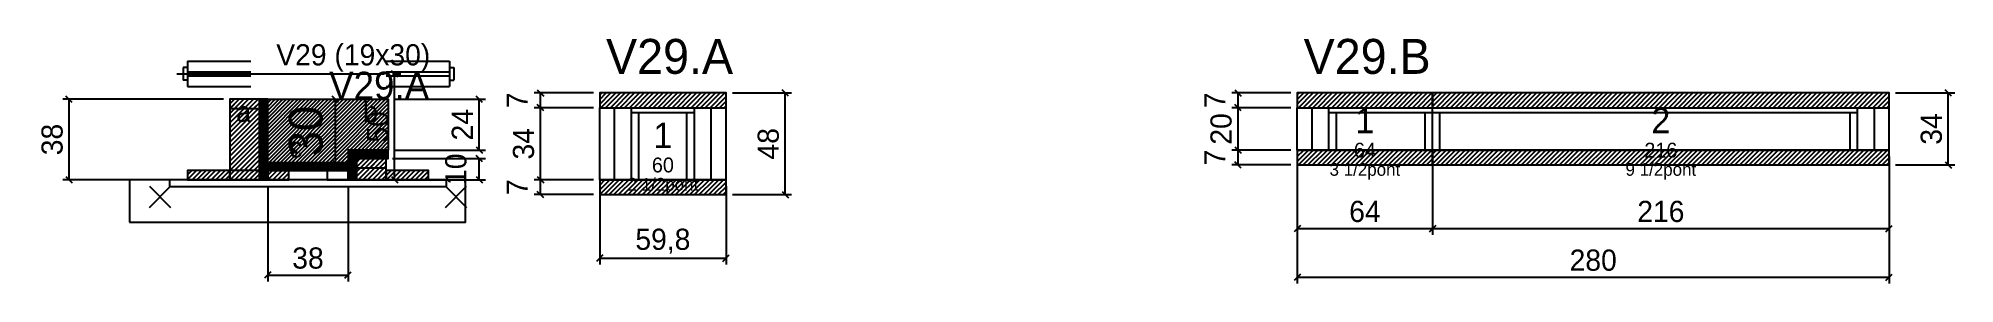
# Model space of a CAD drawing. Extents: x -69 to 838, y -83 to 33.
import ezdxf
from ezdxf.enums import TextEntityAlignment as Align

# ---------------------------------------------------------------- set-up
doc = ezdxf.new("R2010")
doc.units = 0
for name, color, linetype in [('5', 5, 'Continuous'), ('barrote', 126, 'Continuous'), ('CONCRETO', 251, 'Continuous'), ('COTA', 241, 'Continuous'), ('Cota Seção (2x)', 241, 'Continuous'), ('detalhes', 7, 'Continuous'), ('Hachura', 251, 'Continuous'), ('Madeira', 126, 'Continuous'), ('NOMENCLATURA', 7, 'Continuous'), ('Painéis', 200, 'Continuous'), ('presilha', 224, 'Continuous'), ('SARR_2.2x7', 40, 'Continuous'), ('SARR_3.5x7', 81, 'Continuous'), ('SCO-___-LAJ', 224, 'Continuous'), ('TENSOR', 224, 'Continuous'), ('texto', 7, 'Continuous'), ('Texto Seção', 7, 'Continuous')]:
    doc.layers.add(name, color=color, linetype=linetype)
doc.dimstyles.new('PAINEL', dxfattribs={"dimtxt": 10, "dimasz": 3, "dimexe": 3, "dimexo": 3, "dimgap": 3, "dimtad": 1, "dimblk": 'OBLIQUE', "dimblk1": 'OBLIQUE', "dimcen": 2.5, "dimclrd": 4, "dimclre": 4, "dimclrt": 240, "dimazin": 3, "dimtfac": 1, "dimtmove": 0, "dimatfit": 3})
doc.dimstyles.new('SECAO2X', dxfattribs={"dimtxt": 16, "dimasz": 3, "dimexe": 3, "dimexo": 3, "dimgap": 3, "dimtad": 1, "dimblk": 'OBLIQUE', "dimblk1": 'OBLIQUE', "dimcen": 2.5, "dimclrd": 4, "dimclre": 4, "dimclrt": 240, "dimazin": 3, "dimtfac": 1, "dimtmove": 0, "dimatfit": 3})

# ---------------------------------------------------------------- blocks, each defined once
blk = doc.blocks.new('_OBLIQUE')
at = {"color": 0, "linetype": 'BYBLOCK'}
blk.add_line((-0.5, -0.5), (0.5, 0.5), dxfattribs=at)

msp = doc.modelspace()

# ---------------------------------------------------------------- hatches: boundary and pattern name
at = {"layer": 'COTA'}
h = msp.add_hatch(dxfattribs=at)
h.set_pattern_fill('ANSI31', scale=0.4)
h.paths.add_polyline_path([(40, -26), (40, 4), (97, 4), (97, -20), (78, -20), (78, -26)])
h = msp.add_hatch(dxfattribs=at)
h.set_pattern_fill('ANSI31', scale=0.5)
h.paths.add_polyline_path([(197, 0), (256.8, 0), (256.8, 7), (197, 7)])
h = msp.add_hatch(dxfattribs=at)
h.set_pattern_fill('ANSI31', scale=0.5)
h.paths.add_polyline_path([(527, 0), (591, 0), (591, 7), (527, 7)])
h = msp.add_hatch(dxfattribs=at)
h.set_pattern_fill('ANSI31', scale=0.5)
h.paths.add_polyline_path([(591, 0), (807, 0), (807, 7), (591, 7)])
h = msp.add_hatch(dxfattribs=at)
h.set_pattern_fill('ANSI31', scale=0.5)
h.paths.add_polyline_path([(527, -27), (591, -27), (591, -20), (527, -20)])
h = msp.add_hatch(dxfattribs=at)
h.set_pattern_fill('ANSI31', scale=0.5)
h.paths.add_polyline_path([(591, -27), (807, -27), (807, -20), (591, -20)])
h = msp.add_hatch(dxfattribs=at)
h.set_pattern_fill('ANSI31', scale=0.5)
h.paths.add_polyline_path([(197, -41), (256.8, -41), (256.8, -34), (197, -34)])
at = {"layer": 'Hachura'}
h = msp.add_hatch(dxfattribs=at)
h.set_pattern_fill('ANSI31', scale=0.5)
h.paths.add_polyline_path([(22, -34), (36, -34), (36, 4), (22, 4)])
h = msp.add_hatch(dxfattribs=at)
h.set_pattern_fill('ANSI31', scale=0.5)
h.paths.add_polyline_path([(22, -0.4), (36, -0.4), (36, 4), (22, 4)])
h = msp.add_hatch(dxfattribs=at)
h.set_pattern_fill('SOLID')
h.paths.add_polyline_path([(36, -34), (40, -34), (40, 4), (36, 4)])
h = msp.add_hatch(dxfattribs=at)
h.set_pattern_fill('SOLID')
h.paths.add_polyline_path([(40, -29.6), (78, -29.6), (78, -26), (40, -26)])
h = msp.add_hatch(dxfattribs=at)
h.set_pattern_fill('SOLID')
h.paths.add_polyline_path([(78, -24), (97, -24), (97, -20), (78, -20)])
h = msp.add_hatch(dxfattribs=at)
h.set_pattern_fill('SOLID')
h.paths.add_polyline_path([(78, -34), (82, -34), (82, -24), (78, -24)])
h = msp.add_hatch(dxfattribs=at)
h.set_pattern_fill('ANSI31', scale=0.5)
h.paths.add_polyline_path([(82, -34), (96, -34), (96, -24), (82, -24)])
h = msp.add_hatch(dxfattribs=at)
h.set_pattern_fill('ANSI31', scale=0.5)
h.paths.add_polyline_path([(82, -28.4), (96, -28.4), (96, -24), (82, -24)])
h = msp.add_hatch(dxfattribs=at)
h.set_pattern_fill('ANSI31', scale=0.5)
h.paths.add_polyline_path([(2, -34), (22, -34), (22, -29.6), (2, -29.6)])
h = msp.add_hatch(dxfattribs=at)
h.set_pattern_fill('ANSI31', scale=0.5)
h.paths.add_polyline_path([(40, -34), (50, -34), (50, -29.6), (40, -29.6)])
h = msp.add_hatch(dxfattribs=at)
h.set_pattern_fill('ANSI31', scale=0.5)
h.paths.add_polyline_path([(96, -34), (116, -34), (116, -29.6), (96, -29.6)])

# ---------------------------------------------------------------- linework, layer by layer
for p, q in [((0, 19), (0, 13)), ((2, 19), (0, 19)), ((2, 22), (32, 22)), ((2, 22), (2, 10)), ((96, 22), (126, 22)), ((126, 22), (126, 10)), ((126, 19), (128, 19)), ((128, 19), (128, 13)), ((2, 13), (0, 13)), ((2, 17), (32, 17)), ((2, 15), (32, 15)), ((2, 10), (32, 10)), ((96, 17), (126, 17)), ((96, 15), (126, 15)), ((96, 10), (126, 10)), ((126, 13), (128, 13))]:
    msp.add_line(p, q)
at = {"layer": 'barrote'}
msp.add_lwpolyline([(-25.5, -54), (133.5, -54), (133.5, -34), (-25.5, -34)], close=True, dxfattribs=at)
at = {"layer": 'CONCRETO'}
msp.add_lwpolyline([(40, -26), (40, 4), (97, 4), (97, -20), (78, -20), (78, -26)], close=True, dxfattribs=at)
at = {"layer": 'Madeira'}
for points in [[(22, -34), (36, -34), (36, 4), (22, 4)], [(22, -0.4), (36, -0.4), (36, 4), (22, 4)], [(82, -34), (96, -34), (96, -24), (82, -24)], [(82, -28.4), (96, -28.4), (96, -24), (82, -24)], [(2, -34), (22, -34), (22, -29.6), (2, -29.6)], [(22, -34), (36, -34), (36, -29.6), (22, -29.6)], [(40, -34), (50, -34), (50, -29.6), (40, -29.6)], [(68, -34), (78, -34), (78, -29.6), (68, -29.6)], [(96, -34), (116, -34), (116, -29.6), (96, -29.6)]]:
    msp.add_lwpolyline(points, close=True, dxfattribs=at)
at = {"layer": 'Painéis'}
for p, q in [((197, 0), (256.8, 0)), ((197, -34), (197, 0)), ((256.8, -34), (256.8, 0)), ((527, 0), (591, 0)), ((527, -20), (527, 0)), ((591, -20), (591, 0)), ((591, -20), (591, 0)), ((591, 0), (807, 0)), ((591, -20), (591, 0)), ((807, -20), (807, 0)), ((527, -20), (591, -20)), ((591, -20), (807, -20)), ((197, -34), (256.8, -34))]:
    msp.add_line(p, q, dxfattribs=at)
for points in [[(36, -34), (40, -34), (40, 4), (36, 4)], [(40, -29.6), (78, -29.6), (78, -26), (40, -26)], [(78, -24), (97, -24), (97, -20), (78, -20)], [(78, -34), (82, -34), (82, -24), (78, -24)]]:
    msp.add_lwpolyline(points, close=True, dxfattribs=at)
at = {"layer": 'presilha'}
for p, q in [((-16, -47), (-6, -37)), ((-16, -37), (-6, -47)), ((124, -47), (134, -37)), ((124, -37), (134, -47))]:
    msp.add_line(p, q, dxfattribs=at)
at = {"layer": 'SARR_2.2x7'}
for p, q in [((204, -34), (204, 0)), ((249.8, -34), (249.8, 0)), ((534, -20), (534, 0)), ((800, -20), (800, 0)), ((212, -2.2), (241.8, -2.2)), ((542, -2.2), (591, -2.2)), ((591, -2.2), (792, -2.2))]:
    msp.add_line(p, q, dxfattribs=at)
at = {"layer": 'SARR_3.5x7'}
for p, q in [((212, -34), (212, 0)), ((241.8, -34), (241.8, 0)), ((542, -20), (542, 0)), ((591, -20), (591, 0)), ((591, -20), (591, 0)), ((792, -20), (792, 0)), ((215.5, -34), (215.5, -2.2)), ((238.3, -34), (238.3, -2.2)), ((545.5, -20), (545.5, -2.2)), ((587.5, -20), (587.5, -2.2)), ((594.5, -20), (594.5, -2.2)), ((788.5, -20), (788.5, -2.2)), ((542, -20), (545.5, -20)), ((587.5, -20), (591, -20)), ((591, -20), (594.5, -20)), ((788.5, -20), (792, -20)), ((212, -34), (215.5, -34)), ((238.3, -34), (241.8, -34))]:
    msp.add_line(p, q, dxfattribs=at)
at = {"layer": 'SCO-___-LAJ'}
for points in [[(197, 0), (256.8, 0), (256.8, 7), (197, 7)], [(527, 0), (591, 0), (591, 7), (527, 7)], [(591, 0), (807, 0), (807, 7), (591, 7)], [(527, -27), (591, -27), (591, -20), (527, -20)], [(591, -27), (807, -27), (807, -20), (591, -20)], [(-6.5, -37.2), (124.5, -37.2), (124.5, -34), (-6.5, -34)], [(197, -41), (256.8, -41), (256.8, -34), (197, -34)]]:
    msp.add_lwpolyline(points, close=True, dxfattribs=at)
at = {"layer": 'TENSOR'}
msp.add_line((-3, 16), (95, 16), dxfattribs=at)

# ---------------------------------------------------------------- texts
at = {"layer": '5'}
for s, height, p in [('1', 12, (559, -6)), ('2', 12, (699, -6)), ('1', 12, (226.9, -13)), ('64', 7, (559, -20)), ('216', 7, (699, -20)), ('60', 7, (226.9, -27))]:
    msp.add_text(s, height=height, dxfattribs=at).set_placement(p, align=Align.MIDDLE_CENTER)
at = {"layer": 'detalhes'}
for s, p in [('a', (25, -6.7)), ('b', (85, -6.7)), ('c', (50, -23.5))]:
    msp.add_text(s, height=9.6, dxfattribs=at).set_placement(p)
at = {"layer": 'NOMENCLATURA'}
for s, p in [('V29.A', (200, 16)), ('V29.B', (530, 16))]:
    msp.add_text(s, height=16.5, dxfattribs=at).set_placement(p)
at = {"layer": 'texto', "char_height": 6, "attachment_point": 5}
for s, insert in [('3 1/2pont', (559, -30)), ('9 1/2pont', (699, -30)), ('2 1/2pont', (226.9, -37))]:
    msp.add_mtext(s, dxfattribs=dict(at, insert=insert))
at = {"layer": 'Texto Seção'}
for s, height, p in [('V29 (19x30)', 10, (44, 20)), ('V29.A', 13, (69, 4))]:
    msp.add_text(s, height=height, dxfattribs=at).set_placement(p)

# ---------------------------------------------------------------- dimensions: what is measured, and where the dimension line sits
at = {"layer": 'COTA'}
for base, p1, p2 in [((100, -34), (96, -34), (96, 16)), ((-54, -34), (2, -34), (22, 4)), ((140, -20), (97, -20), (97, 4)), ((169, 0), (197, 0), (197, 7)), ((169, -34), (197, -34), (197, 0)), ((284.8, -41), (256.8, -41), (256.8, 7)), ((499, 0), (527, 0), (527, 7)), ((499, -20), (527, -20), (527, 0)), ((835, -27), (807, -27), (807, 7)), ((140, -34), (96, -34), (96, -24)), ((499, -27), (527, -27), (527, -20)), ((169, -41), (197, -41), (197, -34))]:
    msp.add_linear_dim(base=base, p1=p1, p2=p2, angle=90, dimstyle='PAINEL', dxfattribs=at).render()
for base, p1, p2 in [((527, -57), (527, -20), (591, -20)), ((527, -80), (527, -20), (807, -20)), ((591, -57), (591, -20), (807, -20)), ((40, -79), (40, -34), (78, -34)), ((197, -71), (197, -34), (256.8, -34))]:
    msp.add_linear_dim(base=base, p1=p1, p2=p2, dimstyle='PAINEL', dxfattribs=at).render()
at = {"layer": 'Cota Seção (2x)'}
msp.add_linear_dim(base=(72, -26), p1=(40, -26), p2=(40, 4), angle=90, dimstyle='SECAO2X', dxfattribs=at).render()

doc.saveas('drawing.dxf')
